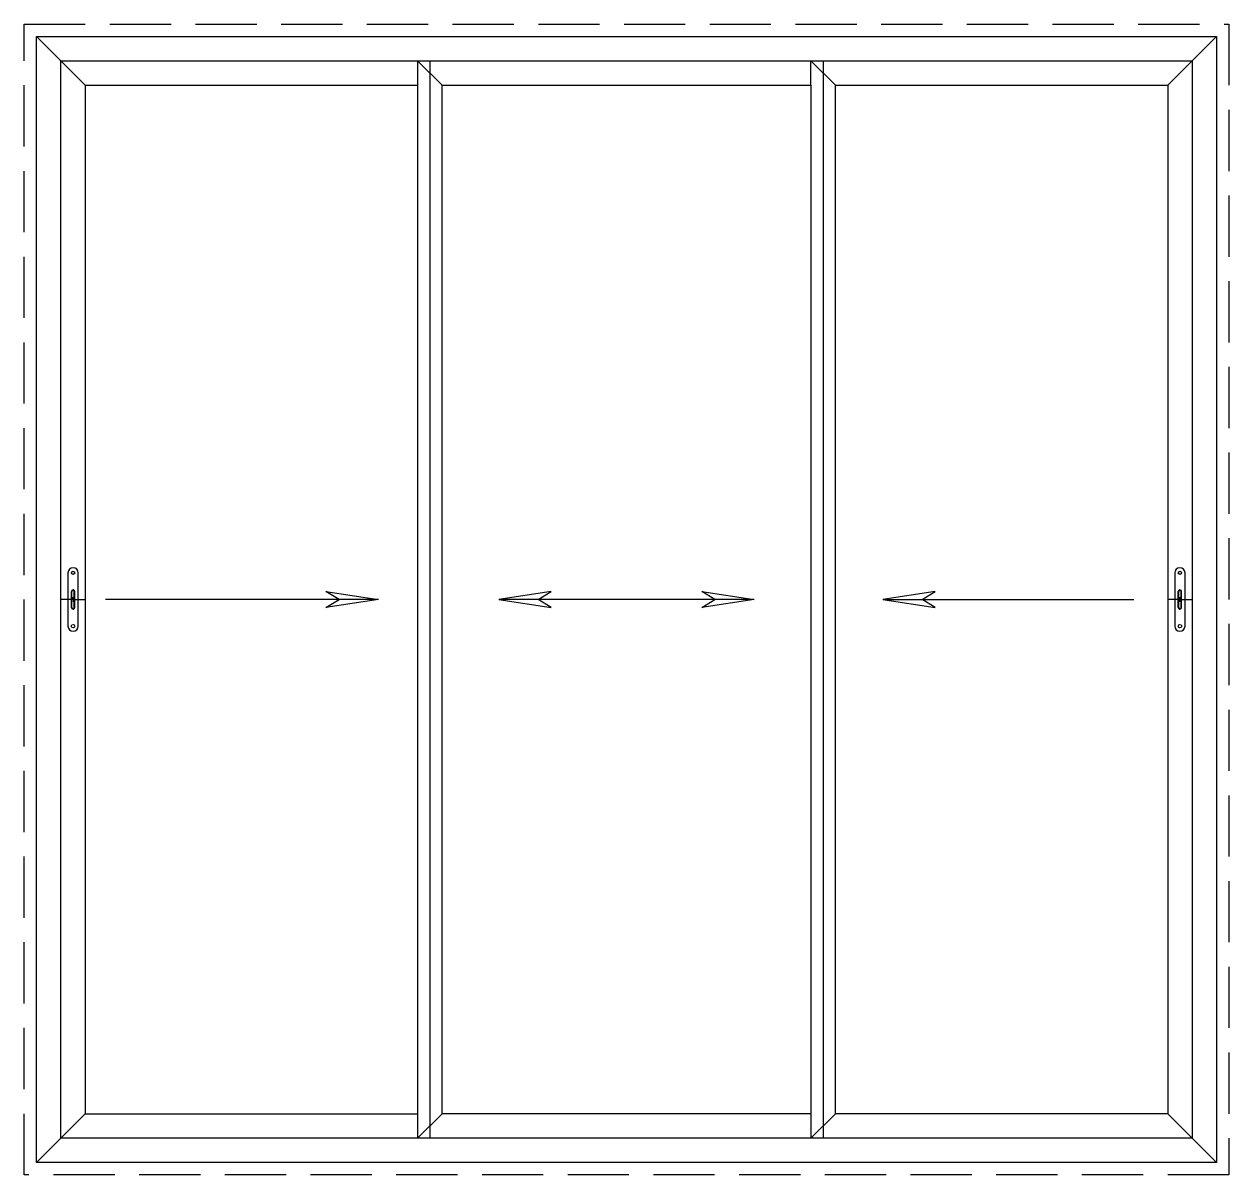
# Model space of a CAD drawing. Header units: millimetres. Extents: x 0 to 2460, y 0 to 2350.
import ezdxf

# ---------------------------------------------------------------- set-up
doc = ezdxf.new("R2010")
doc.units = ezdxf.units.MM
doc.linetypes.add('DASH', pattern=[0.35, 0.25, -0.1])
for name, color, linetype in [('Sunac_Gridline_Glass', 134, 'Continuous'), ('Sunac_Hardware', 13, 'Continuous'), ('Sunac_Refline', 1, 'Continuous'), ('Sunac_Wall', 2, 'DASH')]:
    doc.layers.add(name, color=color, linetype=linetype)

# ---------------------------------------------------------------- blocks, each defined once
blk = doc.blocks.new('GS')
at = {"layer": 'Sunac_Hardware', "ltscale": 0.05}
for p, q in [((-25, 0), (-50, 0)), ((-28.3, -16.3), (-28.3, 16.3)), ((-27.3, -16.3), (-27.3, 16.3)), ((-25, 0), (-25, 4.6)), ((-25, 0), (0, 0)), ((-25, 0), (-25, -4.6)), ((-22.7, -16.3), (-22.7, 16.3)), ((-21.7, -16.3), (-21.7, 16.3))]:
    blk.add_line(p, q, dxfattribs=at)
for points in [[(-35.5, 54.5), (-35.5, -54.5)], [(-14.5, -54.5), (-14.5, 54.5)]]:
    blk.add_lwpolyline(points, dxfattribs=at)
for centre, radius in [((-25, 54.5), 3.27), ((-25, -54.5), 3.56)]:
    blk.add_circle(centre, radius, dxfattribs=at)
for centre, radius, start, end in [((-25, 54.5), 10.5, 0, 180), ((-25, 16.3), 3.27, 0, 180), ((-25, 16.3), 2.27, 0, 180), ((-25, -16.3), 3.27, 180, 0), ((-25, -16.3), 2.27, 180, 0), ((-25, -54.5), 10.5, 180, 0)]:
    blk.add_arc(centre, radius, start, end, dxfattribs=at)
blk = doc.blocks.new('RCArray3')
at = {"layer": 'Sunac_Gridline_Glass'}
for points in [[(557.5, 0), (0, 0)], [(450.4, 16.1), (557.5, 0), (450.4, -16.3), (477.3, 0), (450.4, 16.1)]]:
    blk.add_lwpolyline(points, dxfattribs=at)
blk = doc.blocks.new('RCArray4')
at = {"layer": 'Sunac_Gridline_Glass'}
for points in [[(-153.8, 16.1), (-261, 0), (-153.8, -16.3), (-180.7, 0), (-153.8, 16.1)], [(261, 0), (-261, 0)], [(153.8, 16.1), (261, 0), (153.8, -16.3), (180.7, 0), (153.8, 16.1)]]:
    blk.add_lwpolyline(points, dxfattribs=at)
blk = doc.blocks.new('Raarray4')
at = {"layer": 'Sunac_Gridline_Glass'}
for points in [[(-182.6, 16.1), (-289.7, 0), (-182.6, -16.3), (-209.5, 0), (-182.6, 16.1)], [(-289.7, 0), (223.3, 0)]]:
    blk.add_lwpolyline(points, dxfattribs=at)

msp = doc.modelspace()

# ---------------------------------------------------------------- linework, layer by layer
at = {"layer": 'Sunac_Gridline_Glass'}
for p, q in [((25, 2325), (125, 2225)), ((2335, 2225), (2435, 2325)), ((853.3, 2225, 0), (803.3, 2275, 0)), ((803.3, 2275), (803.3, 75)), ((1656.7, 2225, 0), (1606.7, 2275, 0)), ((1606.7, 2225), (1606.7, 2275)), ((125, 2225), (125, 125)), ((125, 2225), (803.3, 2225)), ((25, 25), (125, 125)), ((125, 125), (803.3, 125)), ((853.3, 125), (803.3, 75)), ((853.3, 125), (853.3, 125)), ((1606.7, 75), (1656.7, 125)), ((1606.7, 125), (1606.7, 75)), ((2335, 125), (2435, 25))]:
    msp.add_line(p, q, dxfattribs=at)
for points in [[(25, 25), (25, 2325), (2435, 2325), (2435, 25)], [(75, 75), (75, 2275), (2385, 2275), (2385, 75)]]:
    msp.add_lwpolyline(points, close=True, dxfattribs=at)
for points in [[(853.3, 2225), (1606.7, 2225), (1606.7, 125), (853.3, 125), (853.3, 2225)], [(1656.7, 2225), (2335, 2225), (2335, 125), (1656.7, 125), (1656.7, 2225)]]:
    msp.add_lwpolyline(points, dxfattribs=at)
at = {"layer": 'Sunac_Refline'}
for p, q in [((828.3, 2275), (828.3, 75)), ((1631.7, 2275), (1631.7, 75))]:
    msp.add_line(p, q, dxfattribs=at)
at = {"layer": 'Sunac_Wall', "lineweight": -3, "ltscale": 500}
msp.add_lwpolyline([(0, 0), (0, 2350), (2460, 2350), (2460, 0)], close=True, dxfattribs=at)

# ---------------------------------------------------------------- block references
for name, p in [('RCArray3', (165.9, 1175)), ('RCArray4', (1230, 1175)), ('Raarray4', (2042.9, 1175))]:
    msp.add_blockref(name, p)
at = {"layer": 'Sunac_Hardware'}
for p in [(125, 1175), (2385, 1175)]:
    msp.add_blockref('GS', p, dxfattribs=at)

doc.saveas('drawing.dxf')
